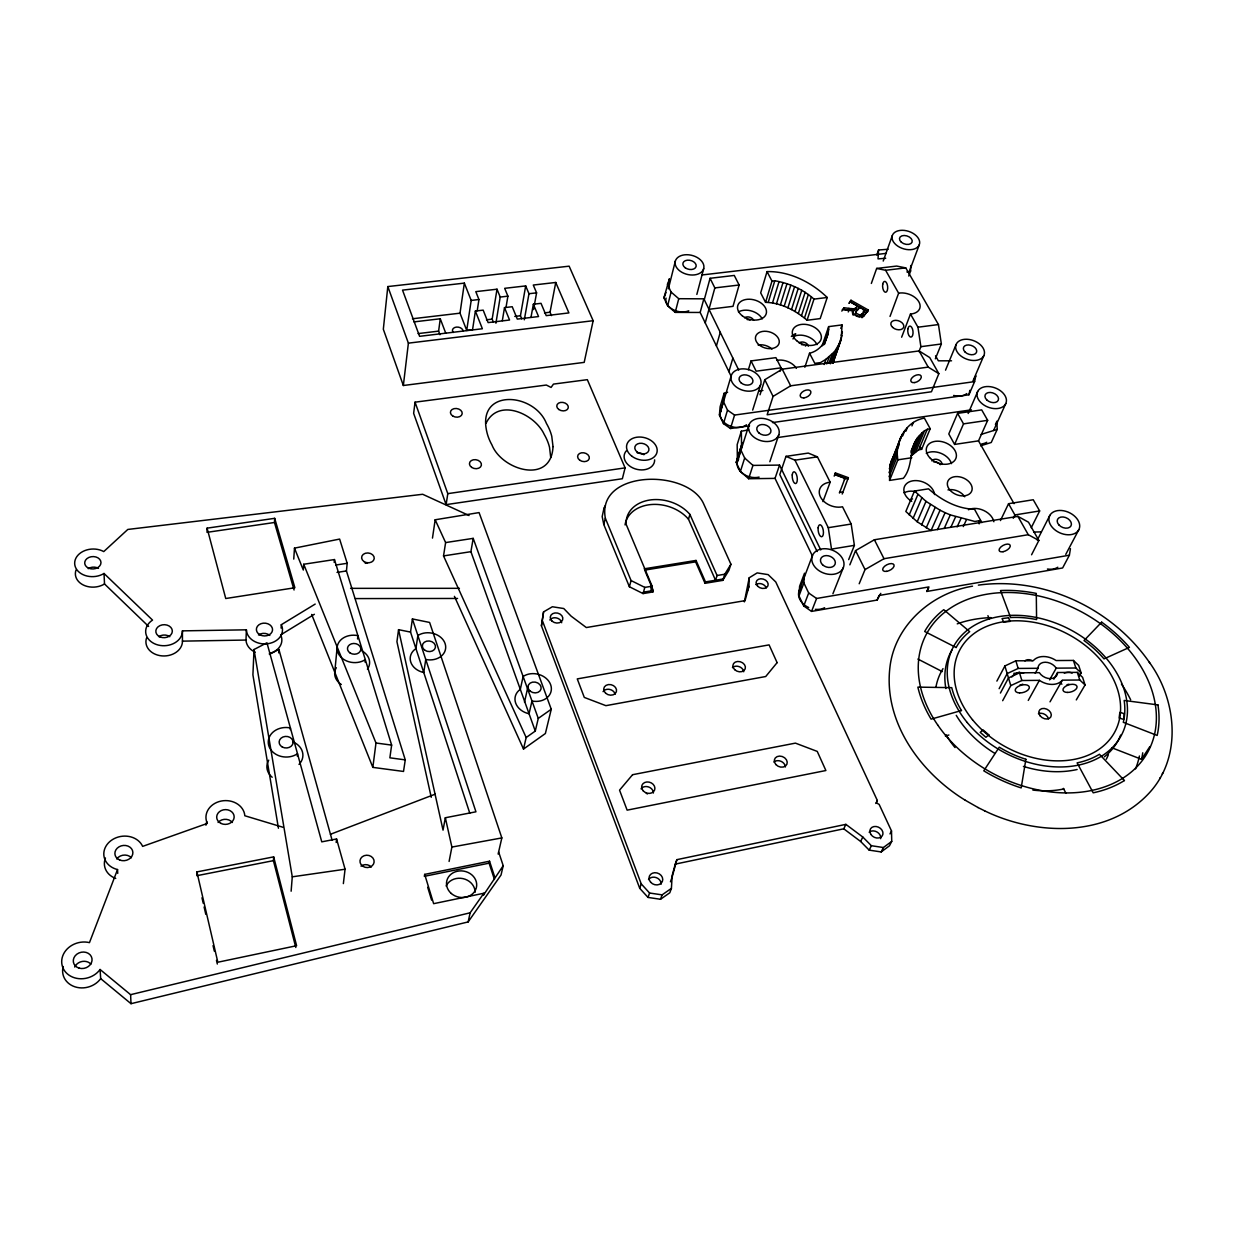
<?xml version="1.0" encoding="UTF-8"?>
<svg xmlns="http://www.w3.org/2000/svg" width="1234" height="1234" viewBox="0 0 1234 1234"><rect width="100%" height="100%" fill="white"/><g stroke="black" fill="none" stroke-linecap="round" stroke-linejoin="round"><path stroke-width="1.5" d="M804.846 367.269L809.535 353.233C820.949 350.657 829.279 338.255 828.646 326.624L842.02 324.912L841.295 338.903L832.857 363.274L841.295 338.903M196.885 871.914L196.854 875.693L273.408 860.653L273.655 856.874L196.885 871.914L217.832 962.227L296.607 945.707L273.655 856.874M207.096 528.152L207.034 532.332L274.472 522.491L274.688 518.326L207.096 528.152L225.745 598.521L294.88 587.739L274.688 518.326M908.733 276.015L910.599 271.002L910.707 265.495M744.364 601.884L749.223 577.774L757.182 572.9L768.15 574.628L775.77 581.97L877.343 800.496L876.325 802.856L879.148 804.398L891.503 830.96L891.735 841.387L889.467 845.799L881.169 851.938L869.183 850.133L860.622 841.465L843.763 828.816L675.276 864.109L671.898 876.495M891.735 841.387L883.405 847.527L871.389 845.722L862.797 837.038L845.876 824.358L676.88 859.651L672.052 877.374L671.419 888.357L669.8 892.768L660.514 899.278L648.02 897.426L639.721 888.31L541.433 625.823L543.562 611.894L552.369 606.758L563.768 608.532L571.157 616.182L586.335 627.551L745.043 600.649L748.93 586.458L749.223 577.774M255.176 652.169A17.939 14.284 1.8 0 1 245.998 640.045L246.384 629.818L182.431 630.867A18.387 14.469 -1.7 0 1 156.178 644.426A18.387 14.469 -1.7 0 1 152.538 620.1L104.011 573.471A18.155 13.805 -2.8 0 1 79.547 572.53A18.155 13.805 -2.8 0 1 79.331 553.865A18.155 13.805 -2.8 0 1 103.749 551.583L127.812 529.448L422.676 494.279L469.059 515.534M343.361 883.606L345.073 869.23L336.573 838.966L321.765 841.85L266.945 642.791L254.019 649.516L252.908 674.828L278.437 828.23M278.683 652.863L278.884 649.408L269.413 654.375M281.105 628.091L281.306 624.697L315.194 604.074M888.141 249.268L878.577 249.993L878.022 258.878L885.704 258.276M798.984 595.945L803.889 582.957L804.522 573.208L799.617 586.227L798.984 595.945L803.72 605.971L811.556 611.401L877.112 600.063L880.783 593.353M293.754 559.095L294.479 548.143L339.628 539.073L347.186 563.29L346.445 570.941L405.261 759.882L403.518 771.451L372.838 767.378L311.662 614.439M290.283 729.587L290.406 727.967A17.847 14.777 1.5 0 0 268.703 745.413A17.847 14.777 1.5 0 0 297.502 753.727L297.317 756.134M405.261 759.882L389.867 757.815L391.641 745.105L334.46 559.557L303.718 564.262L303.302 570.031L294.479 548.143M919.608 435.293C908.162 447.155 913.978 465.65 903.334 478.314L889.56 480.427L897.905 459.819C894.295 442.096 906.111 421.025 924.389 418.125L930.205 428.707L921.628 449.33L918.759 449.762L911.108 455.932C915.921 446.538 917.371 430.558 930.205 428.707M889.56 480.427L890.007 465.002L900.82 437.175M291.131 891.21L292.273 876.819L254.019 649.516M749.562 425.823L730.482 428.522L723.463 423.632L719.422 415.025L720.116 406.788L724.096 393.291L727.613 392.289M719.422 415.025L723.417 401.528L724.096 393.291M334.198 562.442L334.46 559.557M334.738 672.252L337.16 647.11M387.815 286.566L383.327 329.247L403.348 385.502L584.191 362.38L593.153 320.701L569.136 266.174L387.815 286.566L408.392 343.145L403.348 385.502M835.079 352.924L833.968 359.912M357.552 638.981L357.906 635.664A17.06 13.682 5.3 0 0 337.607 651.691A17.06 13.682 5.3 0 0 365.295 659.619L365.017 662.087M336.188 842.498L336.573 838.966M541.433 625.823L543.562 611.894M415.04 402.176L413.637 413.359L446.122 504.629L622.368 478.73L625.098 467.871L587.338 379.671L553.464 384.098L551.089 387.43L546.338 385.039L415.04 402.176L447.788 493.646L446.122 504.629M372.838 767.378L375.984 743.007L303.718 564.262M439.967 334.707L438.61 331.128L440.276 318.773L413.961 321.889M469.784 813.175L410.536 632.101L398.551 629.664L396.932 641.695L431.237 797.303M410.536 632.101L412.403 618.944L429.617 622.445L501.837 837.917L498.135 854.082M472.452 329.709L466.714 330.403L460.02 313.174L464.354 283.126L402.531 290.129L419.591 336.327L482.371 328.753L475.383 311.061L483.173 310.135L488.124 322.598L509.565 320.022L504.505 307.621L512.218 306.726L517.308 319.097L538.548 316.552L533.366 304.227L541.016 303.333L546.215 315.642L568.905 312.912L555.747 282.463L533.289 285.039L536.589 292.844L533.535 309.595M432.471 538.101L435.17 519.776L479.07 512.588L551.259 709.257L545.382 733.52L523.509 749.053L454.421 596.346M466.714 330.403L471.187 300.433L464.354 283.126M472.545 329.771L475.383 311.061M477.219 310.752L478.946 299.523L475.8 291.64L497.009 289.203L500.202 297.055L495.914 323.215M523.509 749.053L526.162 737.516L443.53 555.917L445.613 542.574L435.17 519.776M493.43 322.259L492.165 319.128L497.009 289.203M877.112 600.063L879.055 595.498L928.894 586.921L926.827 591.456L1062.628 567.964L1069.384 555.223L1070.449 548.667M502.331 320.686L504.505 307.621M506.017 307.374L507.899 296.16L504.675 288.324L525.684 285.918L528.97 293.723L524.311 319.807M526.162 737.516L535.278 731.068L470.91 551.675L473.193 538.363L445.613 542.574M521.72 318.866L520.439 315.75L525.684 285.918M424.681 874.382L424.326 876.325L489.096 863.168L489.543 861.209L424.681 874.382L433.643 903.674L483.867 893.246L483.435 895.174L503.21 865.713L498.629 851.923M531.006 317.261L533.366 304.227M412.403 618.944L475.938 811.802L445.335 817.756L443.037 830.127L398.551 629.664M551.475 315.596L550.04 312.217L555.747 282.463M449.099 861.44L451.891 847.064L445.335 817.756M772.453 422.583L968.937 394.787L974.598 381.615L975.832 375.676L973.719 380.612M968.937 394.787L969.862 390.33M283.234 827.335L244.826 815.751A19.466 16.474 -2.6 0 0 221.117 801.067A19.466 16.474 -2.6 0 0 207.327 823.417L142.635 846.385A20.114 16.968 -8.3 0 0 109.394 841.943A20.114 16.968 -8.3 0 0 117.538 869.554L89.465 942.622A21.117 18.201 -14.2 0 0 63.489 954.129A21.117 18.201 -14.2 0 0 72.544 977.081A21.117 18.201 -14.2 0 0 100.077 969.492L100.694 978.639L131.005 1003.689L468.149 921.921L470.139 912.79L483.867 893.246M524.496 702.161L528.013 686.443M503.21 865.713L501.035 874.999L468.149 921.921M535.278 731.068L538.271 718.404L473.193 538.363M644.873 570.494L653.28 590.531L652.879 591.95L643.068 593.585L629.386 586.752L603.781 524.496L605.339 518.218C596.346 469.953 686.875 468.457 703.38 503.241L730.929 564.246L728.893 570.417L722.754 580.381L705.03 583.312L695.606 561.856L696.038 560.437L644.179 568.828M731.376 376.771L700.172 312.464L675.229 312.387L667.625 305.754L663.938 297.857L669.383 278.791L667.671 285.64M668.381 288.833L675.337 261.053M667.625 305.754L671.08 292.057L667.347 284.144M675.229 312.387L678.746 298.705L671.08 292.057M696.84 294.432L703.704 268.596A14.685 9.81 14.2 0 0 684.669 254.821A14.685 9.81 14.2 0 0 680.15 271.187A14.685 9.81 14.2 0 0 703.704 268.596M700.172 312.464L703.858 298.829L678.746 298.705M704.275 299.692L710.059 278.298L734.276 275.444L739.12 285.008L733.011 306.34L708.964 309.287M629.386 586.752L631.068 580.551L605.339 518.218M705.231 322.907L714.841 287.908L710.059 278.298M643.068 593.585L644.811 587.399L652.107 586.196L626.132 524.265A35.879 26.886 15.6 0 1 649.716 500.032A35.879 26.886 15.6 0 1 689.914 514.424L717.077 575.507L715.535 580.242L688.495 519.236L689.914 514.424M716.414 345.936L720.255 332.347M650.75 590.947L652.107 586.196M728.893 371.65L732.873 358.107M720.332 412.449L731.145 375.984M767.039 271.603L760.684 292.874L765.558 302.361C780.783 302.685 795.621 310.351 807.051 320.254L820.178 318.603L827.227 297.487C811.386 282.123 789.266 271.064 767.039 271.603L771.99 281.105L765.558 302.361M723.463 423.632L727.505 410.166L723.417 401.528M768.335 302.022L774.798 280.766C789.158 283.234 803.103 289.296 813.977 299.122L827.227 297.487M730.482 428.522L734.569 415.071L974.598 381.615M748.375 369.737L751.059 360.914L775.908 357.644L781.091 367.855L779.95 371.372M772.546 302.839L779.055 281.599M776.464 303.811L783.019 282.571M736.204 462.442L742.405 442.59L736.204 462.442L740.431 471.373L748.622 478.73L775.029 478.391L812.45 556.071M780.366 304.968L786.968 283.758M741.341 431.221L737.176 444.626L737.377 460.93L741.588 447.541L741.341 431.221L748.683 429.864M784.161 306.325L790.809 285.116M752.678 410.104L760.653 384.684A15.394 10.736 16.3 0 0 741.696 368.904A15.394 10.736 16.3 0 0 735.618 386.473A15.394 10.736 16.3 0 0 760.653 384.684M737.562 461.192L748.93 425.02M760.036 394.787L764.787 379.717L782.233 369.151L919.099 350.934L929.742 357.552L938.843 373.655L931.454 391.764L767.147 414.778L773.07 396.392L790.655 385.81L928.215 367.115L938.843 373.655M787.894 307.868L794.588 286.674M791.503 309.58L798.228 288.401M740.431 471.373L744.673 458.015L740.4 449.053M705.03 583.312L705.478 581.908L696.038 560.437M794.989 311.477L801.761 290.298M798.321 313.513L805.139 292.335M748.622 478.73L752.941 465.403L744.673 458.015M792.999 338.98L795.714 333.766A14.854 10.103 17.2 0 0 791.349 336.466M801.498 315.703L808.363 294.54M804.491 318.017L811.37 296.87M807.051 320.254L813.977 299.122M722.754 580.381L724.774 574.226L730.929 564.246M769.831 461.732L778.824 434.723A15.718 11.152 17.2 0 0 759.419 418.357A15.718 11.152 17.2 0 0 753.342 436.697A15.718 11.152 17.2 0 0 778.824 434.723M775.029 478.391L779.533 465.095L752.941 465.403M822.075 345.921L828.646 326.624M823.263 345.042L828.646 329.247M822.955 501.606L830.158 482.201L817.417 456.858L808.27 453.079L785.996 456.364L779.795 474.55L817.139 551.536M824.142 344.348L828.338 332.069M824.42 344.517L827.721 334.846M639.721 888.31L641.233 883.883L542.513 620.98M841.819 311.091L844.01 307.744L851.398 308.67M824.173 364.524L825.978 359.264L834.631 351.551L840.184 342.25M844.01 307.744L843.454 309.348L850.843 310.274A7.311 4.859 17.7 0 0 854.715 310.135M747.28 591.24L748.93 586.458M826.765 363.907L829.186 356.904M850.982 300.248L849.146 303.24L850.982 300.248L868.35 310.043L863.491 316.305L868.35 310.043M840.801 328.414L842.02 324.912M829.032 363.074L832.071 354.312M848.36 309.996L848.915 308.392M848.252 311.94L848.807 310.336L842.375 309.487M830.359 363.799L834.631 351.551M841.187 335.401L842.406 331.9M831.963 362.595L836.837 348.605M832.58 363.012L842.035 335.432M648.02 897.426L649.562 893.015L641.233 883.883M857.399 305.97L855.285 309.256L857.399 305.97L849.702 301.636M856.072 311.693L859.388 307.096L865.157 310.336L861.517 315.287A5.445 3.625 17.9 0 1 859.219 316.644L855.424 314.948L855.764 312.032M876.803 255.037L878.577 249.993M858.494 309.071L859.388 307.096M871.343 283.45L876.664 268.441L896.655 266.066L905.756 267.886L938.457 324.557L941.357 343.978L935.357 358.816M861.517 315.287L865.157 310.336M883.22 261.068L892.259 235.694M660.514 899.278L662.103 894.866L671.419 888.357M675.276 864.109L676.88 859.651M670.448 881.801L672.052 877.374M890.023 316.428L898.63 293.183L885.611 270.277L876.664 268.441M909.828 270.138L919.237 244.856A14.253 9.101 18 0 0 902.177 230.295A14.253 9.101 18 0 0 896.115 244.872A14.253 9.101 18 0 0 919.237 244.856M834.184 476.123L835.403 472.915L848.36 477.681L842.205 494.016M835.403 472.915L834.847 474.38L847.804 479.147L848.36 477.681M799.2 590.716L812.466 555.531M663.938 297.857L665.974 292.504M844.395 479.887L844.951 478.422L834.724 474.658M844.951 478.422L839.444 492.998L839.999 491.533L842.76 492.551M901.638 337.206L910.476 314.038A15.117 9.918 18.7 0 0 918.867 301.821A15.117 9.918 18.7 0 0 898.63 293.183M803.72 605.971L808.686 593.014L803.889 582.957M811.556 611.401L816.599 598.475L1069.384 555.223M918.929 351.644L920.872 346.677L917.957 327.211L910.476 314.038M832.904 593.77L843.377 567.532A16.582 12.247 20.5 0 0 824.034 548.729A16.582 12.247 20.5 0 0 816.291 568.488A16.582 12.247 20.5 0 0 843.377 567.532M848.684 559.604L854.391 545.366L851.182 524.034L842.514 506.788A16.566 11.924 19.7 0 1 820.471 496.947A16.566 11.924 19.7 0 1 830.158 482.201M849.84 564.848L855.563 550.611L874.382 539.767L1017.896 516.367L1028.493 522.198L1038.858 540.446L1031.578 554.776M890.007 465.002L902.64 433.828M889.313 468.797L899.278 444.441M902.733 435.833L904.815 430.666M889.02 472.684L897.334 452.06M905.941 431.16L907.329 427.72M889.112 476.663L897.442 456.04M911.941 425.9L913.33 422.46M911.201 450.873L914.456 442.898M891.071 461.346L896.501 451.336M911.062 452.076L915.89 440.214M911.247 453.14L917.618 437.669M945.537 370.169L956.041 344.641M859.188 583.759L865.034 569.584L884.007 558.709L1028.277 534.708L1038.858 540.446M913.361 453.726L921.875 433.088M915.859 451.706L924.389 431.067M918.759 449.762L927.32 429.123M914.487 491.024L905.833 511.493L917.201 521.766L931.053 530.574L940.061 510.213L926.009 501.343L914.487 491.024L928.539 488.834C941.095 499.94 957.507 509.04 974.459 509.164L980.691 520.501L979.117 523.864M909.18 514.917L917.88 494.464M957.599 413.359L948.792 433.967L954.607 444.425L978.516 440.862L987.678 420.331L981.693 409.889L957.599 413.359L963.523 423.864L954.607 444.425M913.052 518.434L921.813 497.996M972.916 381.121L983.822 355.685A14.962 9.887 20.4 0 0 966.932 339.257A14.962 9.887 20.4 0 0 959.404 354.682A14.962 9.887 20.4 0 0 983.822 355.685M917.201 521.766L926.009 501.343M603.997 508.177L602.177 516.568L603.781 524.496M968.166 413.483L977.698 391.502M921.613 524.928L930.482 504.521M926.225 527.859L935.156 507.483M937.547 529.633L945.09 512.681L940.061 510.213M944.211 528.445L950.303 514.902L974.798 521.458L980.691 520.501M995.422 424.465L996.902 421.195L997.195 429.417L991.257 442.482L980.629 445.813M993.601 430.512L1005.787 403.564A15.286 10.242 21.4 0 0 988.465 386.535A15.286 10.242 21.4 0 0 980.922 402.639A15.286 10.242 21.4 0 0 1005.787 403.564M950.998 526.98L955.594 516.83M957.121 526.933L960.977 518.481M963.291 526.594L966.392 519.838M984.531 810.769C1036.051 835.958 1107.53 837.886 1149.116 793.092C1182.635 757.105 1176.758 699.663 1149.193 662.087M843.763 828.816L845.876 824.358M604.166 507.791L605.385 505.508M1000.45 520.578L1008.548 503.703L1033.244 499.755L1039.66 510.938L1031.254 527.736M1013.237 518.311L1014.888 514.948L1039.66 510.938M875.893 803.488L877.343 800.496M860.622 841.465L862.797 837.038M486.073 423.185C498.675 397.271 534.831 413.945 544.194 434.383A74.102 54.712 9.7 0 1 549.516 447.263L550.734 457.567M869.183 850.133L871.389 845.722M1037.285 540.122L1049.856 515.365M889.992 833.906L891.503 830.96M881.169 851.938L883.405 847.527M926.827 591.456L928.6 588.094M996.887 681.106L1004.892 665.959L1015.86 660.822L1033.29 660.714M1065.76 554.39L1078.794 529.772A16.181 11.168 24.6 0 0 1061.61 510.506A16.181 11.168 24.6 0 0 1052.494 527.581A16.181 11.168 24.6 0 0 1078.794 529.772M999.124 688.68L1007.175 673.579L1018.173 668.442L1037.979 668.288A10.335 7.527 27.3 0 1 1045.213 662.226A10.335 7.527 27.3 0 1 1056.211 668.149L1075.878 668.01L1081.154 672.977L1079.226 676.309M1000.419 693.045L1008.486 677.96L1019.515 672.823L1039.352 672.669A10.335 7.527 27.3 0 0 1050.381 678.623A10.335 7.527 27.3 0 0 1057.6 672.515L1077.297 672.36L1082.588 677.327L1085.072 684.947L1076.295 699.909M1002.671 700.696L1010.785 685.626L1021.845 680.505L1039.398 680.35A17.6 12.803 27.3 0 0 1062.088 680.489M1159.651 778.762L1160.253 777.636M1162.258 773.949L1162.86 772.839M1035.218 673.317L1037.979 668.288M1028.261 700.418L1039.398 680.35M1049.625 679.872L1056.211 668.149M1053.821 679.209L1057.6 672.515M1050.011 701.853L1062.381 680.15L1079.781 680.011L1085.072 684.947M1111.726 747.727L1141.512 759.326L1149.857 746.585M856.627 310.089L855.81 313.097L859.712 314.948M857.275 310.382L858.309 309.256M855.918 307.59L855.794 307.713A8.052 5.337 17.7 0 1 855.131 308.315L854.545 309.919A8.052 5.337 17.7 0 0 855.208 309.318M538.271 718.404L551.259 709.257M825.978 359.264L820.548 362.595L814.826 363.367L809.535 353.233M314.377 614.285L280.689 634.893A17.939 14.284 1.8 0 1 269.367 653.48M330.45 834.277L435.293 794.125M981.153 434.399L997.195 429.417M945.352 736.019L948.884 735.001M906.897 271.974L910.599 271.002M100.077 969.492L130.603 994.666L470.139 912.79M972.515 586.181C931.577 592.906 894.218 625.607 889.837 668.118C883.637 722.692 920.718 772.993 965.389 800.326M451.891 847.064L501.837 837.917M717.077 575.507L724.774 574.226M643.469 592.15L653.28 590.531M705.478 581.908L723.217 578.962M854.391 545.366L831.5 549.099L828.276 527.689L794.974 460.174L785.996 456.364M645.629 569.954L695.606 561.856M828.276 527.689L851.182 524.034M337.021 572.406L346.445 570.941M443.53 555.917L470.91 551.675M335.833 565.033L347.186 563.29M897.905 459.819L911.833 457.737M794.974 460.174L817.417 456.858M963.523 423.864L987.678 420.331M447.788 493.646L625.098 467.871M776.772 437.669L971.451 409.842M292.273 876.819L345.073 869.23M759.111 391.024L762.905 390.499M920.872 346.677L941.357 343.978M781.091 367.855L756.149 371.187L751.059 360.914M978.377 585.132C1043.918 576.108 1112.451 608.686 1149.687 662.781M917.957 327.211L938.457 324.557M418.064 333.596L438.61 331.128M408.392 343.145L593.153 320.701M714.841 287.908L739.12 285.008M771.99 281.105L774.798 280.766M885.611 270.277L905.756 267.886M486.474 319.807L492.165 319.128M514.779 316.428L520.439 315.75M544.518 312.881L550.04 312.217M701.714 274.997L886.135 253.371M412.449 318.773L460.02 313.174M471.187 300.433L478.946 299.523M500.202 297.055L507.899 296.16M528.97 293.723L536.589 292.844M1033.845 532.039L1041.234 531.9M146.537 638.024A18.279 14.422 -1.9 0 0 161.901 655.886A18.279 14.422 -1.9 0 0 182.447 641.14L245.998 640.045M1081.154 672.977L1078.686 665.419L1073.41 660.437L1056.103 660.545A17.6 12.803 27.3 0 0 1033.568 660.375M951.537 360.806L938.364 360.822L935.542 355.855M355.454 598.583L457.567 598.459M350.564 588.356L459.418 588.325M375.984 743.007L391.641 745.105M649.562 893.015L662.103 894.866M945.09 512.681L950.303 514.902M631.068 580.551L644.811 587.399M978.007 807.53L984.655 810.831M917.88 659.049L942.282 671.589M978.068 807.545L965.312 800.28M850.427 301.852L867.78 311.631M863.137 311.138L864.587 311.94M808.686 593.014L816.599 598.475M727.505 410.166L734.569 415.071M104.011 573.471L104.52 583.96L148.62 626.44M978.516 440.862L1014.055 503.673M1017.896 516.367L1028.277 534.708M1008.548 503.703L1014.888 514.948M919.099 350.934L928.215 367.115M919.993 446.322L921.628 449.33M1063.369 788.372L1065.991 793.323M874.382 539.767L884.007 558.709M782.233 369.151L790.655 385.81M855.563 550.611L865.034 569.584M764.787 379.717L773.07 396.392M703.858 298.829L738.75 370.092M779.533 465.095L820.749 549.932M650.781 586.952L652.879 591.95M440.276 318.773L445.721 333.134M987.925 615.643L989.236 619.221M489.543 861.209L494.896 877.544M489.096 863.168L494.448 879.472M1073.41 660.437L1075.878 668.01M1077.297 672.36L1079.781 680.011M1015.86 660.822L1018.173 668.442M1019.515 672.823L1021.845 680.505M427.689 887.308L431.607 900.11M1004.892 665.959L1010.785 685.626M274.472 522.491L294.078 590.006M278.884 649.408L332.116 840.231M273.408 860.653L295.805 947.496M201.975 897.781L203.255 903.288M204.104 906.975L205.8 914.332M213.05 945.63L214.33 951.152M216.459 960.345L217.323 964.032M117.538 869.554L117.724 873.379M130.603 994.666L131.005 1003.689M182.431 630.867L182.447 641.14M1063.878 788.942A93.398 69.351 28 0 1 1032.858 790.069M955.039 747.573A93.398 69.351 28 0 1 946.046 734.754M935.958 686.999A93.398 69.351 28 0 1 943.007 668.643M1108.394 754.699A93.398 69.351 28 0 1 1106.281 759.218M957.245 623.849A123.431 91.655 28 0 1 990.933 617.632M1121.428 684.037A123.431 91.655 28 0 1 1130.683 699.848M1139.398 756.01A123.431 91.655 28 0 1 1135.527 768.875M1142.73 752.802A126.207 93.722 28 0 1 1141.512 759.326M1011.88 676.957A7.219 3.795 -15.1 0 1 1023.665 673.101M1019.608 672.006A7.203 3.795 -15.2 0 1 1013.808 673.317M1064.248 673.085A7.219 3.748 -15.8 0 1 1072.115 673.147M1022.801 684.16A7.234 3.779 -15.1 0 1 1019.87 685.055M1068.983 684.207A7.234 3.733 -15.7 0 1 1066.994 684.685M1061.903 684.16A7.234 3.733 -15.7 0 1 1061.147 683.605M966.793 393.569A14.685 9.872 20.6 0 1 953.635 395.451M746.508 424.789A15.086 10.705 16.4 0 1 727.428 424.789A15.086 10.705 16.4 0 1 721.211 410.336M688.773 310.814A14.407 9.795 14.2 0 1 672.592 309.379A14.407 9.795 14.2 0 1 666.067 298.088M747.048 319.544A5.137 3.486 15.8 0 1 749.994 320.223M801.375 344.61A5.167 3.517 17.2 0 1 803.365 344.934M805.262 345.798A5.167 3.517 17.2 0 1 805.663 346.091M738.441 311.909A14.731 9.995 15.8 0 1 762.18 318.85M744.657 317.848A5.137 3.486 15.8 0 1 749.609 317.153A5.137 3.486 15.8 0 1 753.588 320.269M776.664 360.359A15.194 10.489 17 0 1 796.424 368.364M795.02 335.91A14.839 10.103 17.2 0 1 816.985 344.656M799.108 342.975A5.167 3.517 17.2 0 1 804.491 342.404A5.167 3.517 17.2 0 1 808.27 346.106M758.092 345.011A12.124 8.33 16.4 0 1 771.99 349.083M863.445 316.29A14.484 9.625 17.8 0 1 861.949 317.709M864.016 314.685A14.5 9.625 17.8 0 1 861.949 316.49L861.764 316.536A5.337 3.548 17.9 0 1 853.619 313.282M855.27 308.531A7.327 4.859 17.7 0 1 851.414 308.577M848.807 310.32A14.222 9.425 17.6 0 0 852.2 310.49A7.281 4.843 17.7 0 0 853.82 310.12L853.28 311.739A7.281 4.843 17.7 0 1 852.092 312.032M852.571 313.96A7.635 5.075 18 0 1 853.388 311.786M853.234 313.282A7.635 5.075 18 0 1 853.959 310.197M853.218 315.225A5.322 3.548 17.9 0 1 853.064 314.886M861.98 313.621A5.445 3.625 17.9 0 1 859.774 315.056M1057.816 567.239A15.841 11.121 25 0 1 1047.45 569.028M986.737 442.25A14.993 10.227 21.6 0 1 981.74 443.901M824.605 607.73A16.227 12.186 20.8 0 1 815.35 609.334M808.686 607.529A16.227 12.186 20.8 0 1 801.745 587.153M759.111 477.095A15.394 11.106 17.3 0 1 741.634 472.637A15.394 11.106 17.3 0 1 738.672 459.079M933.583 461.84A5.414 3.764 21.4 0 1 940.277 464.709M978.886 520.918A15.996 11.322 23.2 0 1 981.832 522.584M968.412 509.75A16.088 11.337 23.1 0 1 983.853 510.537A16.088 11.337 23.1 0 1 993.894 521.751M926.287 453.356A15.533 10.813 21.4 0 1 941.064 453.356A15.533 10.813 21.4 0 1 951.46 463.645M931.932 460.961A5.414 3.764 21.4 0 1 937.886 459.619A5.414 3.764 21.4 0 1 942.051 464.431M904.059 492.829A15.826 11.229 21.5 0 1 916.322 491.811M909.998 500.341A5.522 3.918 21.5 0 1 912.574 498.937M911.71 501.359A15.919 11.245 21.5 0 1 910.985 481.229A15.919 11.245 21.5 0 1 934.554 494.572M948.005 489.913A12.803 9.008 22.3 0 1 964.71 496.778M646.292 793.385A6.71 5.568 19.2 0 1 647.557 793.925M549.855 620.008A6.355 5.013 13.1 0 1 556.549 617.956A6.355 5.013 13.1 0 1 561.671 622.738M648.513 879.487A6.972 5.954 21.9 0 1 656.334 877.652A6.972 5.954 21.9 0 1 661.177 884.161M755.933 584.607A6.185 4.674 19.2 0 1 761.779 583.929A6.185 4.674 19.2 0 1 766.237 587.878M869.152 832.24A6.833 5.46 28.1 0 1 876.927 831.947A6.833 5.46 28.1 0 1 880.66 838.688M732.441 667.64A6.401 5.013 20 0 1 739.181 666.653A6.401 5.013 20 0 1 743.701 671.759M773.949 762.01A6.648 5.322 23.4 0 1 781.045 761.332A6.648 5.322 23.4 0 1 785.348 766.977M641.048 788.834A6.741 5.584 19.2 0 1 648.575 786.953A6.741 5.584 19.2 0 1 653.403 793.03M603.071 691.657A6.509 5.229 15.9 0 1 609.719 689.42A6.509 5.229 15.9 0 1 615.118 694.233M625.052 524.928A35.771 26.87 15.6 0 1 650.997 504.552A35.771 26.87 15.6 0 1 688.495 519.236M654.637 459.866A15.487 11.322 14.3 0 1 635.248 468.889A15.487 11.322 14.3 0 1 626.471 450.688M637.315 452.955A7.157 5.229 14.3 0 1 643.932 454.729M453.233 332.501A5.368 3.764 9 0 1 456.333 327.103A5.368 3.764 9 0 1 463.12 331.298M272.174 777.25A17.554 14.654 1.1 0 1 268.734 760.159M292.828 741.881A17.692 14.715 1.3 0 1 299.014 764.417M205.924 825.207A19.343 16.412 -2.9 0 1 206.834 821.69M115.734 878.438A19.975 16.906 -8.6 0 1 105.461 857.985M100.694 978.639A20.963 18.124 -14.6 0 1 75.027 986.845A20.963 18.124 -14.6 0 1 63.196 966.515M74.734 967.055A9.409 8.129 -14.6 0 1 82.184 961.456A9.409 8.129 -14.6 0 1 90.915 964.14M218.094 822.476A8.684 7.373 -2.9 0 1 232.378 822.492M116.721 858.972A8.962 7.589 -8.6 0 1 131.421 857.753M446.122 886.012A15.086 13.219 10.8 0 1 462.997 878.623A15.086 13.219 10.8 0 1 475.09 892.336M361.022 866.16A7.049 6.139 4.5 0 1 371.295 867.039M104.52 583.96A18.047 13.775 -3 0 1 83.372 585.039A18.047 13.775 -3 0 1 76.03 570.031M158.8 636.667A8.206 6.479 -1.9 0 1 169.798 636.682M258.477 634.986A8.052 6.417 1.8 0 1 269.83 635.433M88.231 568.673A8.098 6.185 -3 0 1 98.489 568.365M281.306 624.697A18.063 14.314 1.9 0 1 267.994 643.685A18.063 14.314 1.9 0 1 246.384 629.818M365.249 563.321A6.309 4.905 6.1 0 1 367.485 563.29M341.309 684.531A16.798 13.589 5 0 1 336.296 667.687M361.732 650.75A16.921 13.636 5.1 0 1 367.423 669.214M1120.688 735.048A94.617 69.628 27.7 0 1 1104.368 756.812M1077.143 769.492A94.617 69.628 27.7 0 1 1023.418 766.391M994.727 753.326A94.617 69.628 27.7 0 1 956.242 715.334M945.892 688.572A94.617 69.628 27.7 0 1 951.861 650.179M1038.411 713.684A6.586 4.874 28.4 0 1 1048.453 718.882M1024.899 660.884A6.463 4.72 26.9 0 1 1032.287 660.699M553.017 446.6C551.336 485.039 501.976 470.308 491.95 444.95A73.546 53.509 11.9 0 1 486.828 431.885C476.54 388.031 534.091 392.319 546.4 423.385A74.564 54.805 9.7 0 1 551.768 436.281L553.017 446.6M1124.375 713.73L1123.603 719.391L1119.115 717.957L1119.886 712.296L1124.375 713.73M417.863 635.525L415.935 648.621A16.736 13.466 8.2 0 0 410.768 662.087A16.736 13.466 8.2 0 0 423.756 672.499L425.761 659.496A16.875 13.512 8.3 0 0 445.119 643.639A16.875 13.512 8.3 0 0 417.863 635.525M1025.886 759.28L1021.181 787.909A128.274 94.216 27.6 0 1 983.776 770.818L999.262 747.187A92.149 67.669 27.6 0 0 1025.886 759.28M523.123 676.51L520.316 689.343A16.813 13.667 12.8 0 0 515.689 703.133A16.813 13.667 12.8 0 0 529.062 713.73L531.977 700.989A16.952 13.713 12.8 0 0 550.642 684.7A16.952 13.713 12.8 0 0 523.123 676.51M777.111 662.643L765.712 676.525L605.894 705.663L584.299 697.426L577.265 678.901L769.091 644.888L777.111 662.643M632.579 774.705L619.545 790.161L627.134 810.152L825.885 770.525L817.247 751.413L795.421 743.13L632.579 774.705M1101.669 622.167L1084.023 640.539A92.149 67.669 27.6 0 1 1104.014 658.879L1129.434 647.372A128.274 94.216 27.6 0 0 1101.669 622.167M988.804 734.862L985.935 737.3L980.212 732.364L983.097 729.942L988.804 734.862M961.471 710.537L931.099 719.144A128.274 94.216 27.6 0 1 917.865 687.122L951.753 687.662A92.149 67.669 27.6 0 0 961.471 710.537M1008.533 617.802L1002.054 618.543L1003.674 622.121L1010.168 621.381L1008.533 617.802M1157.939 704.907L1124.159 700.449A92.149 67.669 27.6 0 1 1123.295 722.322L1157.168 735.449A128.274 94.216 27.6 0 0 1157.939 704.907M956.119 647.526L924.682 631.5A128.274 94.216 27.6 0 1 943.763 609.689L969.677 631.638A92.149 67.669 27.6 0 0 956.119 647.526M1124.421 780.536L1099.448 754.267A92.149 67.669 27.6 0 1 1077.112 762.874L1093.216 792.814A128.274 94.216 27.6 0 0 1124.421 780.536M1010.615 617.524L1000.496 590.546A128.274 94.216 27.6 0 1 1036.282 593.415L1036.591 619.576A92.149 67.669 27.6 0 0 1010.615 617.524M967.194 722.492A94.925 69.706 27.6 0 0 1121.398 735.263A94.925 69.706 27.6 0 0 1023.449 615.658A94.925 69.706 27.6 0 0 967.194 722.492M972.454 719.653A87.676 64.384 27.6 0 0 1114.934 731.7A87.676 64.384 27.6 0 0 1024.698 621.134A87.676 64.384 27.6 0 0 972.454 719.653M937.855 725.206A125.436 92.134 27.6 0 0 1143.717 758.601A125.436 92.134 27.6 0 0 1030.313 594.356A125.436 92.134 27.6 0 0 937.855 725.206M1019.562 692.922A7.25 3.779 -15.1 0 0 1029.295 686.968A7.25 3.779 -15.1 0 0 1017.988 686.567A7.25 3.779 -15.1 0 0 1019.562 692.922M1067.317 692.444A7.25 3.717 -15.7 0 0 1077.02 686.459A7.25 3.717 -15.7 0 0 1065.729 686.197A7.25 3.717 -15.7 0 0 1067.317 692.444M803.92 397.888A5.8 3.394 -27.3 0 0 810.784 391.456A5.8 3.394 -27.3 0 0 801.869 392.366A5.8 3.394 -27.3 0 0 803.92 397.888M914.764 382.571A5.754 3.239 -29 0 0 921.119 375.984A5.754 3.239 -29 0 0 912.265 377.542A5.754 3.239 -29 0 0 914.764 382.571M901.344 242.219A6.586 4.211 18 0 0 912.034 242.234A6.586 4.211 18 0 0 904.167 235.493A6.586 4.211 18 0 0 901.344 242.219M965.111 352.06A6.926 4.566 20.4 0 0 976.418 352.538A6.926 4.566 20.4 0 0 968.628 344.934A6.926 4.566 20.4 0 0 965.111 352.06M741.187 382.956A7.126 4.967 16.3 0 0 752.771 382.154A7.126 4.967 16.3 0 0 744.025 374.843A7.126 4.967 16.3 0 0 741.187 382.956M685.178 267.747A6.787 4.535 14.2 0 0 696.084 266.575A6.787 4.535 14.2 0 0 687.292 260.189A6.787 4.535 14.2 0 0 685.178 267.747M742.39 315.889A14.808 10.011 15.8 0 0 766.206 313.775A14.808 10.011 15.8 0 0 747.341 299.291A14.808 10.011 15.8 0 0 742.39 315.889M796.624 340.646A14.916 10.103 17.1 0 0 820.919 339.736A14.916 10.103 17.1 0 0 802.918 324.295A14.916 10.103 17.1 0 0 796.624 340.646M758.864 344.672A12.201 8.345 16.4 0 0 778.87 343.916A12.201 8.345 16.4 0 0 764.293 331.252A12.201 8.345 16.4 0 0 758.864 344.672M892.629 327.396A6.71 4.458 18.8 0 0 903.581 327.473A6.71 4.458 18.8 0 0 895.761 320.331A6.71 4.458 18.8 0 0 892.629 327.396M882.726 284.206A5.46 2.514 84.4 0 0 885.611 292.257A5.46 2.514 84.4 0 0 887.076 283.974A5.46 2.514 84.4 0 0 882.726 284.206M907.9 328.846A5.553 2.607 83.8 0 0 910.877 337.113A5.553 2.607 83.8 0 0 912.435 328.815A5.553 2.607 83.8 0 0 907.9 328.846M1058.834 524.851A7.481 5.167 24.6 0 0 1070.989 525.9A7.481 5.167 24.6 0 0 1063.076 516.969A7.481 5.167 24.6 0 0 1058.834 524.851M986.722 399.862A7.08 4.735 21.4 0 0 998.229 400.325A7.08 4.735 21.4 0 0 990.239 392.443A7.08 4.735 21.4 0 0 986.722 399.862M822.523 564.709A7.666 5.661 20.5 0 0 835.048 564.293A7.666 5.661 20.5 0 0 826.132 555.593A7.666 5.661 20.5 0 0 822.523 564.709M758.987 432.995A7.265 5.152 17.2 0 0 770.787 432.101A7.265 5.152 17.2 0 0 761.825 424.527A7.265 5.152 17.2 0 0 758.987 432.995M1003.088 551.721A6.124 3.008 -27.6 0 0 1010.122 545.166A6.124 3.008 -27.6 0 0 1000.789 547.048A6.124 3.008 -27.6 0 0 1003.088 551.721M886.506 571.373A6.201 3.147 -26.2 0 0 894.033 564.941A6.201 3.147 -26.2 0 0 884.655 566.221A6.201 3.147 -26.2 0 0 886.506 571.373M930.467 458.446A15.626 10.813 21.3 0 0 955.826 458.585A15.626 10.813 21.3 0 0 937.732 441.17A15.626 10.813 21.3 0 0 930.467 458.446M950.242 490.422A12.895 9.008 22.2 0 0 971.436 491.672A12.895 9.008 22.2 0 0 957.584 476.602A12.895 9.008 22.2 0 0 950.242 490.422M792.243 474.936A5.969 2.437 81.6 0 0 795.575 483.589A5.969 2.437 81.6 0 0 796.454 474.535A5.969 2.437 81.6 0 0 792.243 474.936M818.127 527.813A6.077 2.545 80.9 0 0 821.597 536.775A6.077 2.545 80.9 0 0 822.569 527.674A6.077 2.545 80.9 0 0 818.127 527.813M775.877 764.54A6.664 5.322 23.3 0 0 786.876 764.293A6.664 5.322 23.3 0 0 779.564 756.087A6.664 5.322 23.3 0 0 775.877 764.54M643.361 791.009A6.756 5.599 19.1 0 0 654.606 790.022A6.756 5.599 19.1 0 0 646.832 781.97A6.756 5.599 19.1 0 0 643.361 791.009M734.646 669.63A6.417 5.013 19.9 0 0 745.182 668.843A6.417 5.013 19.9 0 0 737.608 661.47A6.417 5.013 19.9 0 0 734.646 669.63M605.647 693.23A6.525 5.244 15.9 0 0 616.368 691.75A6.525 5.244 15.9 0 0 608.362 684.577A6.525 5.244 15.9 0 0 605.647 693.23M552.045 621.134A6.371 5.013 13.1 0 0 562.627 619.854A6.371 5.013 13.1 0 0 554.976 612.943A6.371 5.013 13.1 0 0 552.045 621.134M650.657 882.233A7.003 5.954 21.9 0 0 662.349 881.508A7.003 5.954 21.9 0 0 654.652 872.716A7.003 5.954 21.9 0 0 650.657 882.233M757.661 586.212A6.201 4.674 19.2 0 0 767.903 585.872A6.201 4.674 19.2 0 0 760.854 578.761A6.201 4.674 19.2 0 0 757.661 586.212M870.88 834.415A6.849 5.476 28.1 0 0 882.248 835.834A6.849 5.476 28.1 0 0 876.125 826.502A6.849 5.476 28.1 0 0 870.88 834.415M631.746 456.117A15.564 11.322 14.3 0 0 656.904 452.647A15.564 11.322 14.3 0 0 636.929 437.206A15.564 11.322 14.3 0 0 631.746 456.117M637.176 452.06A7.203 5.244 14.3 0 0 648.822 450.472A7.203 5.244 14.3 0 0 639.613 443.314A7.203 5.244 14.3 0 0 637.176 452.06M471.65 467.393A6.047 4.489 9.7 0 0 481.368 465.326A6.047 4.489 9.7 0 0 473.301 459.788A6.047 4.489 9.7 0 0 471.65 467.393M452.801 416.043A5.923 4.304 9 0 0 462.179 413.76A5.923 4.304 9 0 0 453.989 408.67A5.923 4.304 9 0 0 452.801 416.043M579.687 460.174A5.954 4.381 12.8 0 0 589.266 458.524A5.954 4.381 12.8 0 0 581.461 452.816A5.954 4.381 12.8 0 0 579.687 460.174M558.801 409.487A5.846 4.211 11.9 0 0 568.226 407.96A5.846 4.211 11.9 0 0 560.591 402.423A5.846 4.211 11.9 0 0 558.801 409.487M282.293 747.017A7.003 5.8 1.5 0 0 293.106 742.575A7.003 5.8 1.5 0 0 282.941 737.006A7.003 5.8 1.5 0 0 282.293 747.017M424.743 650.179A6.617 5.306 8.3 0 0 435.417 647.464A6.617 5.306 8.3 0 0 426.563 641.186A6.617 5.306 8.3 0 0 424.743 650.179M79.177 968.15A9.471 8.175 -14.2 0 0 91.979 958.556A9.471 8.175 -14.2 0 0 76.863 954.175A9.471 8.175 -14.2 0 0 79.177 968.15M220.901 823.386A8.746 7.389 -2.6 0 0 234.167 817.047A8.746 7.389 -2.6 0 0 221.241 810.568A8.746 7.389 -2.6 0 0 220.901 823.386M119.775 860.036A9.024 7.62 -8.3 0 0 132.871 852.293A9.024 7.62 -8.3 0 0 118.988 846.848A9.024 7.62 -8.3 0 0 119.775 860.036M451.305 893.493A15.163 13.25 10.9 0 0 476.309 887.848A15.163 13.25 10.9 0 0 457.166 871.281A15.163 13.25 10.9 0 0 451.305 893.493M362.858 866.283A7.095 6.17 4.7 0 0 374.103 862.18A7.095 6.17 4.7 0 0 364.184 855.686A7.095 6.17 4.7 0 0 362.858 866.283M350.178 653.033A6.694 5.368 5.3 0 0 360.791 649.655A6.694 5.368 5.3 0 0 351.474 643.824A6.694 5.368 5.3 0 0 350.178 653.033M159.988 636.883A8.252 6.494 -1.7 0 0 172.328 631.052A8.252 6.494 -1.7 0 0 159.896 625.638A8.252 6.494 -1.7 0 0 159.988 636.883M259.973 634.831A8.114 6.432 1.9 0 0 272.544 630.05A8.114 6.432 1.9 0 0 260.868 623.741A8.114 6.432 1.9 0 0 259.973 634.831M88.663 568.18A8.16 6.201 -2.8 0 0 100.987 562.689A8.16 6.201 -2.8 0 0 88.863 557.444A8.16 6.201 -2.8 0 0 88.663 568.18M364.184 561.686A6.355 4.921 6.1 0 0 374.226 558.678A6.355 4.921 6.1 0 0 365.357 553.264A6.355 4.921 6.1 0 0 364.184 561.686M530.219 691.194A6.648 5.383 12.8 0 0 541.032 689.019A6.648 5.383 12.8 0 0 532.471 682.155A6.648 5.383 12.8 0 0 530.219 691.194M1040.108 715.813A6.602 4.874 28.3 0 0 1050.844 716.892A6.602 4.874 28.3 0 0 1044.226 708.439A6.602 4.874 28.3 0 0 1040.108 715.813"/></g></svg>
